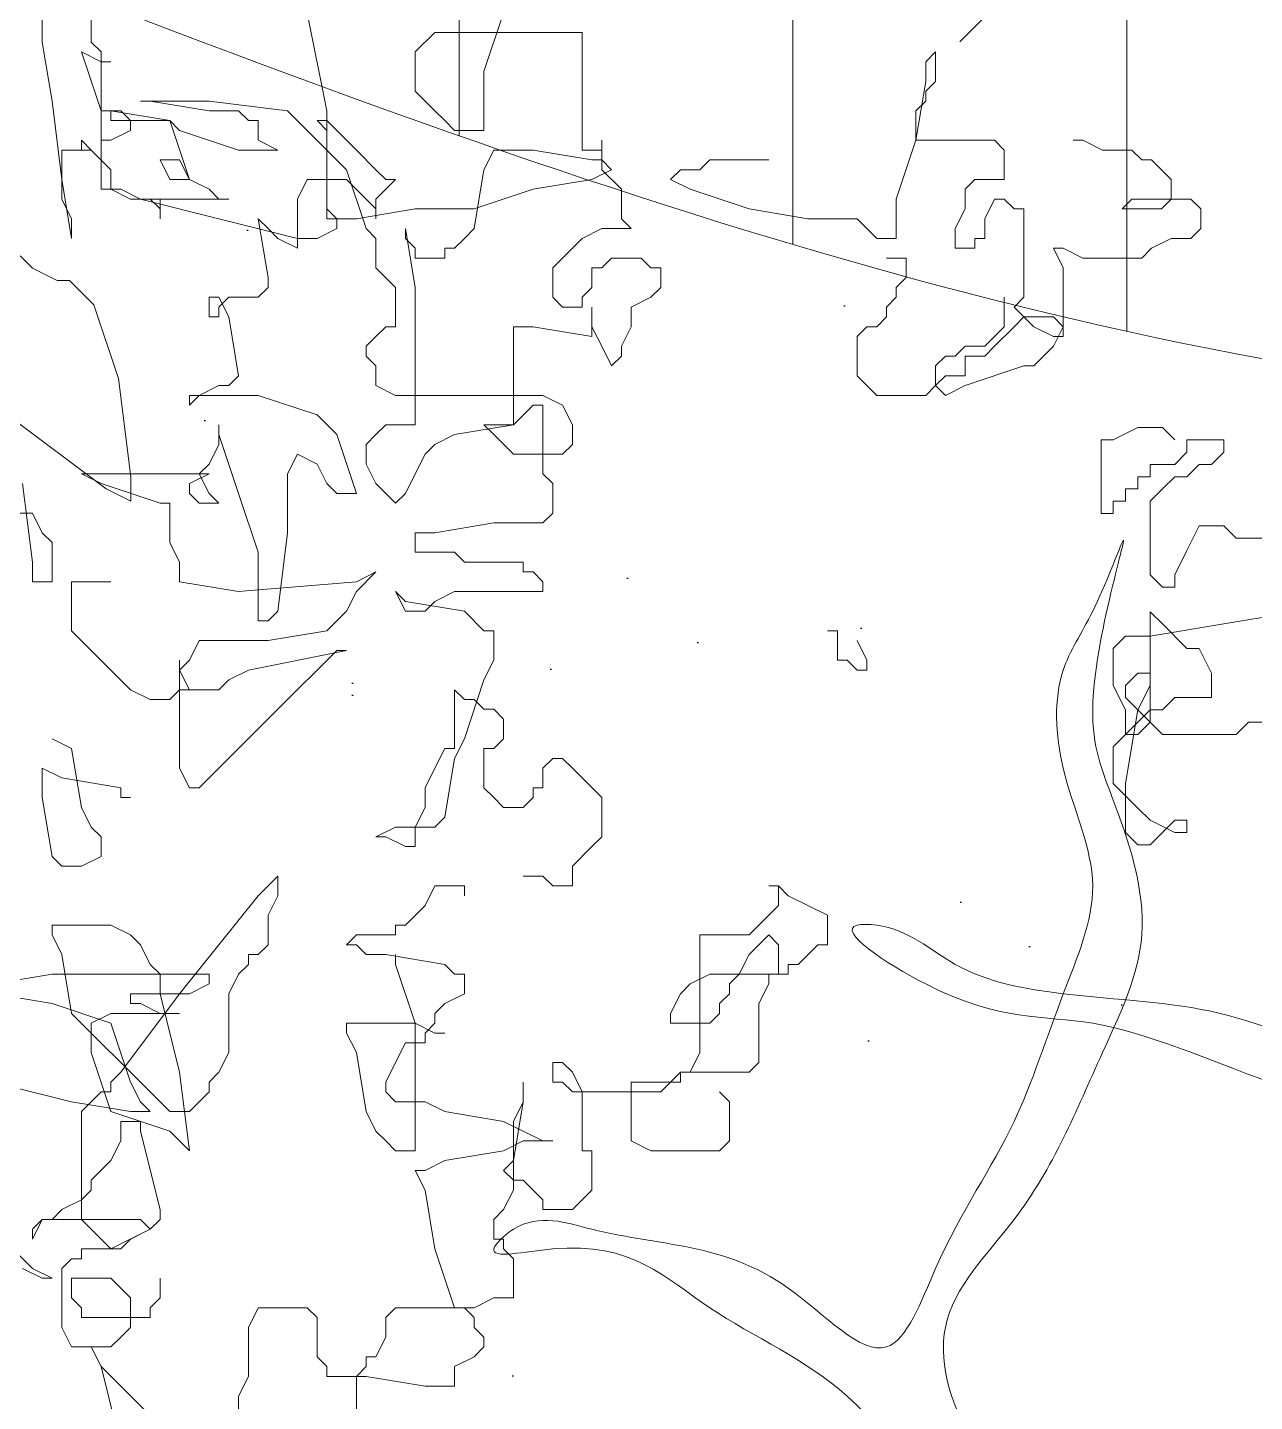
# Model space of a CAD drawing. Extents: x -95 to 325, y -1215 to -918.
# Drawn here: x -20.65 to -12.48, y -1072.52 to -1063.37 of the extents above; entities that cross this region are included whole.
import ezdxf

# ---------------------------------------------------------------- set-up
doc = ezdxf.new("R2010")
doc.units = 0
doc.layers.get('0').update_dxf_attribs({"linetype": 'CONTINUOUS'})
doc.layers.add('福建茶', color=76, linetype='CONTINUOUS')
doc.layers.add('马尼拉草', color=80, linetype='CONTINUOUS')

# ---------------------------------------------------------------- blocks, each defined once
blk = doc.blocks.new('tulia')
at = {"color": 3, "lineweight": 0}
for p, q in [((210.1963, 263.4426), (210.2918, 263.061)), ((209.0505, 263.3472), (209.0505, 263.1087)), ((210.2918, 263.061), (210.0054, 263.3472)), ((209.6234, 263.2041), (209.6234, 263.2995)), ((209.5757, 263.1087), (209.6234, 263.2041)), ((208.7164, 263.1564), (208.5731, 263.1564)), ((208.5731, 263.1564), (208.5731, 263.061)), ((209.0028, 263.1087), (208.7164, 263.1564)), ((209.0505, 263.1087), (209.0028, 263.1087)), ((209.0028, 263.061), (209.0505, 263.1087)), ((209.0505, 263.1087), (209.1938, 263.1087)), ((209.1938, 263.1087), (209.1938, 263.061)), ((209.5757, 262.8702), (209.5757, 263.1087)), ((208.5731, 263.061), (208.4777, 263.0133)), ((209.0028, 263.0133), (209.0028, 263.061)), ((209.1938, 263.061), (209.2415, 263.0133)), ((210.2918, 263.061), (210.3395, 262.9656)), ((210.3395, 262.9656), (210.2918, 263.061)), ((208.4777, 263.0133), (208.4299, 262.9656)), ((208.9073, 262.9179), (208.9551, 263.0133)), ((208.9551, 263.0133), (209.0028, 263.0133)), ((209.2415, 263.0133), (209.2415, 262.8225)), ((208.4299, 262.9656), (208.4299, 262.9179)), ((208.4299, 262.9179), (208.4777, 262.8702)), ((208.9073, 262.8225), (208.9073, 262.9179)), ((210.1486, 262.8702), (210.1963, 262.9179)), ((210.1963, 262.9179), (210.2441, 262.9656)), ((210.2441, 262.9656), (210.435, 262.9656)), ((210.3395, 262.9656), (210.3873, 262.9656)), ((210.3873, 262.9656), (210.3395, 262.9656)), ((210.435, 262.9656), (210.4828, 262.8702)), ((208.4777, 262.8702), (208.4777, 262.8225)), ((209.528, 262.7748), (209.5757, 262.8702)), ((210.1486, 262.7271), (210.1486, 262.8702)), ((210.4828, 262.8702), (210.4828, 262.584)), ((208.3822, 262.7271), (208.4777, 262.7748)), ((208.4777, 262.8225), (208.5254, 262.7748)), ((208.4777, 262.7748), (208.5731, 262.7748)), ((208.5254, 262.7748), (208.8596, 262.7748)), ((208.5731, 262.7748), (208.6686, 262.4885)), ((208.8596, 262.7748), (208.9073, 262.8225)), ((209.2415, 262.8225), (209.2893, 262.7748)), ((209.2893, 262.7748), (209.528, 262.7748)), ((210.0054, 262.7271), (210.0531, 262.7748)), ((210.0531, 262.7748), (210.0531, 262.8225)), ((210.0531, 262.8225), (210.3873, 262.8225)), ((210.3873, 262.8225), (210.3873, 262.7748)), ((210.3873, 262.7748), (210.435, 262.7271)), ((208.2867, 262.5362), (208.2867, 262.7271)), ((208.2867, 262.7271), (208.3822, 262.7271)), ((210.0054, 262.6317), (210.0054, 262.7271)), ((210.1963, 262.6794), (210.1486, 262.7271)), ((210.435, 262.7271), (210.435, 262.6317)), ((210.2441, 262.6317), (210.1963, 262.6794)), ((210.435, 262.6317), (210.2441, 262.6317)), ((210.4828, 262.584), (210.435, 262.5362)), ((210.626, 262.584), (210.5305, 262.6317)), ((210.5305, 262.6317), (210.5783, 262.6317)), ((210.5783, 262.6317), (210.6737, 262.584)), ((210.7215, 262.4885), (210.626, 262.584)), ((208.3344, 262.4885), (208.2867, 262.5362)), ((210.435, 262.5362), (210.3873, 262.5362)), ((210.3873, 262.5362), (210.3873, 262.4885)), ((208.3344, 262.4408), (208.3344, 262.4885)), ((208.3822, 262.4408), (208.3344, 262.4408)), ((208.3822, 262.3454), (208.3822, 262.4408)), ((208.6686, 262.4885), (208.7164, 262.2023)), ((210.2441, 262.4885), (210.0531, 262.3931)), ((210.0531, 262.3931), (210.1486, 262.4408)), ((210.1486, 262.4408), (210.1963, 262.4885)), ((210.1963, 262.4885), (210.2441, 262.4885)), ((210.3873, 262.4885), (210.2441, 262.4885)), ((210.2441, 262.4885), (210.3395, 262.3931)), ((210.5783, 262.3454), (210.626, 262.4408)), ((210.626, 262.4408), (210.626, 262.3931)), ((210.0054, 262.3454), (210.0531, 262.3931)), ((210.0531, 262.3931), (210.1008, 262.3454)), ((210.3395, 262.3931), (210.3873, 262.3454)), ((210.626, 262.3931), (210.5783, 262.3454)), ((208.3344, 262.2977), (208.3822, 262.3454)), ((210.0054, 262.2977), (210.0054, 262.3454)), ((210.1008, 262.3454), (210.5783, 262.3454)), ((210.3873, 262.3454), (210.3873, 261.8207)), ((210.5305, 262.3454), (210.4828, 262.2977)), ((210.5783, 262.3454), (210.5305, 262.3454)), ((207.9048, 262.2023), (207.9525, 262.25)), ((207.9525, 262.25), (208.0003, 262.2977)), ((208.0003, 262.2977), (208.1435, 262.2977)), ((208.1435, 262.2977), (208.1435, 262.25)), ((208.1435, 262.25), (208.239, 262.1546)), ((208.2867, 262.2023), (208.3344, 262.2977)), ((210.1008, 261.9161), (210.0054, 262.2977)), ((210.3873, 262.25), (210.3395, 262.2023)), ((210.4828, 262.2977), (210.3873, 262.25)), ((207.9048, 262.0115), (207.9048, 262.2023)), ((208.2867, 261.8684), (208.2867, 262.2023)), ((208.7164, 262.2023), (208.7641, 262.1069)), ((210.3395, 262.2023), (210.3395, 262.1546)), ((208.239, 262.1546), (208.2867, 262.1546)), ((208.2867, 262.1546), (208.3344, 262.1069)), ((208.3344, 262.1069), (208.2867, 262.0592)), ((208.7164, 262.1069), (208.6209, 262.0592)), ((208.7641, 262.1069), (208.7164, 262.1069)), ((210.3395, 262.1546), (210.2441, 262.0592)), ((208.2867, 262.0592), (208.239, 261.773)), ((208.6209, 262.0592), (208.3344, 262.0115)), ((210.2441, 262.0592), (210.1963, 261.9638)), ((207.2364, 261.9638), (207.2841, 262.0115)), ((207.2841, 262.0115), (207.6183, 262.0115)), ((207.6183, 262.0115), (207.7138, 261.9638)), ((207.9525, 262.0115), (207.9048, 262.0115)), ((207.9525, 261.7253), (207.9525, 262.0115)), ((208.3344, 262.0115), (208.239, 261.9638)), ((208.7641, 261.773), (208.7641, 262.0115)), ((208.7641, 262.0115), (208.8596, 262.0115)), ((208.8596, 262.0115), (208.9073, 261.9638)), ((209.9099, 261.6299), (209.8621, 262.0115)), ((209.8621, 262.0115), (209.9576, 261.9161)), ((207.2364, 261.773), (207.2364, 261.9638)), ((207.7138, 261.9638), (207.7138, 261.6776)), ((208.239, 261.9638), (208.0957, 261.9638)), ((208.0957, 261.9638), (208.1435, 261.9638)), ((208.1435, 261.9638), (208.239, 261.9161)), ((208.239, 261.9161), (208.3344, 261.8684)), ((208.9073, 261.9638), (208.9551, 261.9161)), ((208.9551, 261.9161), (209.0028, 261.8207)), ((209.9576, 261.9161), (210.2441, 261.8207)), ((210.1008, 261.8684), (210.1008, 261.9161)), ((210.1963, 261.9638), (210.1963, 261.8684)), ((208.239, 261.773), (208.2867, 261.8684)), ((208.3344, 261.8684), (208.6209, 261.8207)), ((210.1963, 261.8684), (210.1008, 261.8684)), ((207.2841, 261.7253), (207.2364, 261.773)), ((208.239, 261.773), (208.239, 261.6776)), ((208.239, 261.6776), (208.239, 261.773)), ((208.6209, 261.8207), (208.7164, 261.773)), ((208.7164, 261.773), (208.7641, 261.773)), ((208.7641, 261.3913), (208.7641, 261.773)), ((208.7641, 261.773), (208.8596, 261.773)), ((208.8596, 261.773), (208.9073, 261.7253)), ((209.0028, 261.8207), (209.0505, 261.5344)), ((209.7667, 261.7253), (209.8144, 261.773)), ((209.8144, 261.773), (209.8621, 261.8207)), ((209.8621, 261.8207), (209.9576, 261.8207)), ((209.9576, 261.8207), (210.0531, 261.7253)), ((210.1008, 261.773), (210.0531, 261.8207)), ((210.0531, 261.8207), (210.1486, 261.8207)), ((210.1486, 261.6776), (210.1008, 261.773)), ((210.1486, 261.8207), (210.435, 261.773)), ((210.2441, 261.8207), (210.3395, 261.5344)), ((210.3395, 261.773), (210.2918, 261.7253)), ((210.3873, 261.8207), (210.3395, 261.773)), ((210.435, 261.773), (210.817, 261.6776)), ((207.5228, 261.6776), (207.5706, 261.7253)), ((207.5706, 261.7253), (208.0003, 261.7253)), ((208.0003, 261.6299), (207.9525, 261.7253)), ((208.0003, 261.7253), (208.048, 261.6776)), ((208.9073, 261.7253), (208.9073, 261.6776)), ((209.7667, 261.6776), (209.7667, 261.7253)), ((210.0531, 261.7253), (210.435, 261.3436)), ((210.2918, 261.7253), (210.2441, 261.7253)), ((210.2441, 261.7253), (210.2441, 261.6776)), ((207.5228, 261.6776), (207.4751, 261.6299)), ((207.4751, 261.6299), (207.4751, 261.6776)), ((207.4751, 261.6776), (207.5228, 261.6776)), ((207.7138, 261.6776), (207.5228, 261.6776)), ((208.048, 261.6776), (208.0957, 261.6776)), ((208.0957, 261.6776), (208.0957, 261.5822)), ((208.9073, 261.6776), (208.8596, 261.5822)), ((209.7189, 261.6299), (209.7667, 261.6776)), ((210.2441, 261.3913), (210.1486, 261.6776)), ((210.2441, 261.6776), (210.1963, 261.6299)), ((207.1409, 261.6299), (207.0932, 261.5822)), ((207.0932, 261.5822), (207.0932, 261.2959)), ((207.4751, 261.6299), (207.1409, 261.6299)), ((207.3796, 261.5344), (207.4274, 261.6299)), ((207.4274, 261.6299), (207.4751, 261.6299)), ((208.048, 261.5822), (208.0003, 261.6299)), ((208.0957, 261.5822), (208.048, 261.5822)), ((208.8596, 261.5822), (208.8118, 261.4867)), ((209.6712, 261.5344), (209.7189, 261.6299)), ((210.1963, 261.6299), (209.9099, 261.2482)), ((210.0054, 261.2482), (209.9099, 261.6299)), ((207.3796, 260.962), (207.3796, 261.5344)), ((209.0505, 261.5344), (209.0983, 261.439)), ((209.6712, 261.2482), (209.6712, 261.5344)), ((210.3395, 261.5344), (210.3395, 261.3913)), ((208.6686, 261.439), (208.6209, 261.439)), ((208.6209, 261.439), (208.6686, 261.439)), ((208.7641, 261.3913), (208.6686, 261.439)), ((208.6686, 261.439), (208.7641, 261.3913)), ((208.7164, 261.439), (208.6686, 261.3913)), ((208.8118, 261.4867), (208.7164, 261.4867)), ((208.7164, 261.4867), (208.7164, 261.439)), ((209.0983, 261.439), (209.0983, 261.3913)), ((207.2841, 261.3436), (207.3319, 261.3913)), ((207.3319, 261.3913), (207.5228, 261.3913)), ((207.5228, 261.3913), (207.5228, 261.3436)), ((208.6686, 261.3913), (208.6686, 261.3436)), ((209.0983, 261.3913), (208.7641, 261.3913)), ((208.7641, 261.3913), (208.8596, 261.1051)), ((208.8596, 261.1051), (208.7641, 261.3913)), ((210.3395, 261.3913), (210.2441, 261.3436)), ((210.5305, 261.2959), (210.2441, 261.3913)), ((207.2841, 261.2959), (207.2841, 261.3436)), ((207.5228, 261.3436), (207.4751, 261.2482)), ((208.6686, 261.3436), (208.6209, 261.2959)), ((210.2441, 261.3436), (209.9099, 261.3436)), ((209.9099, 261.3436), (210.0054, 261.3436)), ((210.0054, 261.3436), (210.1008, 261.2959)), ((210.435, 261.3436), (210.4828, 261.0574)), ((207.0932, 261.2959), (207.0454, 261.2005)), ((207.2364, 261.2482), (207.2841, 261.2959)), ((207.2364, 261.2005), (207.2364, 261.2482)), ((207.4751, 261.2482), (207.4274, 261.2005)), ((208.6209, 261.2959), (208.5254, 261.2482)), ((208.5254, 261.2482), (208.5254, 261.1528)), ((209.9099, 261.2482), (209.528, 260.7712)), ((209.6234, 261.1528), (209.6712, 261.2482)), ((209.8621, 261.2482), (209.7667, 261.2005)), ((210.1486, 261.2482), (209.8621, 261.2482)), ((210.0054, 261.1528), (210.0054, 261.2482)), ((210.1008, 261.2959), (210.1486, 261.2959)), ((210.1486, 261.2959), (210.1486, 261.2482)), ((210.817, 261.2482), (210.5305, 261.2959)), ((207.0454, 261.2005), (207.0454, 261.1528)), ((207.1887, 261.1528), (207.2364, 261.2005)), ((207.4274, 261.2005), (207.3319, 261.1528)), ((209.7667, 261.2005), (209.7667, 261.1528)), ((210.5305, 261.1528), (210.817, 261.2005)), ((206.9022, 261.1051), (206.8067, 261.0097)), ((206.95, 261.1051), (206.9022, 261.1051)), ((207.3319, 261.1528), (206.95, 261.1528)), ((206.95, 261.1528), (206.95, 261.1051)), ((207.0454, 261.1528), (206.9977, 261.1528)), ((206.9977, 261.1528), (206.9977, 261.0097)), ((207.1409, 261.0574), (207.1887, 261.1528)), ((208.5254, 261.1528), (208.5731, 261.1528)), ((208.5731, 261.1528), (208.6209, 261.1051)), ((208.6209, 261.1051), (208.9073, 261.0574)), ((208.8596, 261.1051), (208.8596, 261.0574)), ((208.8596, 261.0574), (208.8596, 261.1051)), ((209.5757, 261.1051), (209.6234, 261.1528)), ((209.5757, 261.0574), (209.5757, 261.1051)), ((209.7667, 261.1528), (210.5305, 261.1528)), ((210.0531, 261.1051), (210.0054, 261.1528)), ((210.1008, 261.0097), (210.0531, 261.1051)), ((207.0932, 261.0097), (207.1409, 261.0574)), ((208.9073, 261.0574), (209.0028, 261.0574)), ((209.0028, 261.0574), (209.0505, 261.0097)), ((209.4802, 261.0097), (209.528, 261.0574)), ((209.528, 261.0574), (209.5757, 261.0574)), ((210.4828, 261.0574), (210.5305, 260.962)), ((206.8067, 261.0097), (206.759, 261.0097)), ((206.759, 261.0097), (206.759, 260.8666)), ((206.9977, 261.0097), (207.0454, 260.962)), ((207.0454, 260.962), (207.0932, 261.0097)), ((209.0505, 261.0097), (209.0983, 261.0097)), ((209.0983, 261.0097), (209.0505, 260.962)), ((209.4802, 260.8666), (209.4802, 261.0097)), ((210.1486, 260.962), (210.1008, 261.0097)), ((207.0454, 260.8666), (207.1409, 260.962)), ((207.1409, 260.962), (207.3796, 260.962)), ((208.8118, 260.9143), (208.7164, 260.8189)), ((208.8596, 260.9143), (208.8118, 260.9143)), ((209.0505, 260.962), (208.8596, 260.962)), ((208.8596, 260.962), (208.8596, 260.9143)), ((210.2441, 260.9143), (210.1486, 260.962)), ((210.5305, 260.9143), (210.2441, 260.9143)), ((210.5305, 260.962), (210.5305, 260.9143)), ((206.759, 260.8666), (206.8545, 260.8189)), ((206.9977, 260.8189), (207.0454, 260.8666)), ((209.4325, 260.7712), (209.4802, 260.8666)), ((206.8545, 260.8189), (206.95, 260.7712)), ((206.95, 260.7712), (206.9977, 260.7235)), ((206.9977, 260.7235), (206.9977, 260.8189)), ((208.5254, 260.7235), (208.5254, 260.7712)), ((208.7164, 260.8189), (208.6686, 260.7235)), ((209.528, 260.7712), (209.4325, 260.6758)), ((209.4325, 260.6758), (209.4325, 260.7712)), ((206.9977, 260.7235), (207.0454, 260.7235)), ((207.0454, 260.7235), (206.9977, 260.7235)), ((208.0957, 260.7235), (208.0003, 260.7235)), ((208.0003, 260.7235), (208.0003, 260.6281)), ((208.1435, 260.6758), (208.0957, 260.7235)), ((208.6686, 260.7235), (208.5254, 260.7235)), ((208.239, 260.6758), (208.1435, 260.6758)), ((208.0003, 260.6281), (207.9048, 260.5326)), ((210.2918, 260.5803), (210.3873, 260.6281)), ((210.2918, 260.4849), (210.2918, 260.5803)), ((210.3873, 260.6281), (210.4828, 260.6281)), ((210.4828, 260.6281), (210.5305, 260.5803)), ((210.5305, 260.5803), (210.5783, 260.2941)), ((205.1906, 260.5241), (205.1309, 260.4644)), ((205.2504, 260.5241), (205.1906, 260.5241)), ((205.3101, 260.4644), (205.2504, 260.5241)), ((207.9048, 260.5326), (207.857, 260.4849)), ((208.7641, 260.4372), (208.7641, 260.5326)), ((208.7641, 260.5326), (208.8118, 260.5326)), ((208.8118, 260.5326), (208.9073, 260.4849)), ((205.0115, 260.4047), (205.0115, 260.4644)), ((205.0115, 260.4644), (205.0712, 260.4644)), ((205.1309, 260.4644), (205.0712, 260.4047)), ((205.0712, 260.4644), (205.1906, 260.4047)), ((205.3101, 260.2257), (205.3101, 260.4644)), ((207.857, 260.4849), (207.857, 260.2941)), ((208.6686, 260.4372), (208.6209, 260.3895)), ((208.8596, 260.4372), (208.6686, 260.4372)), ((208.7164, 260.3418), (208.7641, 260.4372)), ((208.9551, 260.4849), (208.8596, 260.4372)), ((208.9073, 260.4849), (208.9551, 260.4849)), ((210.3395, 260.4372), (210.2918, 260.4849)), ((210.3873, 260.3418), (210.3395, 260.4372)), ((205.0712, 260.4047), (205.0115, 260.4047)), ((205.1906, 260.4047), (205.2504, 260.3451)), ((208.6209, 260.3895), (208.5731, 260.1033)), ((205.2504, 260.3451), (205.3101, 260.2854)), ((208.1912, 260.2941), (208.239, 260.3418)), ((208.239, 260.3418), (208.3344, 260.3418)), ((208.3344, 260.3418), (208.3822, 260.2941)), ((208.7164, 260.2464), (208.7164, 260.3418)), ((210.435, 260.0556), (210.3873, 260.3418)), ((205.3101, 260.2854), (205.3698, 260.2257)), ((207.857, 260.2941), (207.9525, 260.1987)), ((208.1435, 260.151), (208.1435, 260.2464)), ((208.1435, 260.2464), (208.1912, 260.2464)), ((208.1912, 260.2464), (208.1912, 260.2941)), ((208.3822, 260.2941), (208.4299, 260.2464)), ((208.4299, 260.2464), (208.4299, 260.0556)), ((208.6686, 260.151), (208.7164, 260.2464)), ((209.8144, 260.2464), (209.7667, 260.1987)), ((209.8621, 260.2464), (209.8144, 260.2464)), ((209.9099, 260.151), (209.8621, 260.2464)), ((210.1963, 260.2941), (210.1486, 260.2941)), ((210.1963, 260.2464), (210.1963, 260.2941)), ((210.4828, 260.1987), (210.1963, 260.2464)), ((210.5783, 260.2941), (210.5783, 260.151)), ((205.2504, 259.8677), (205.3101, 260.2257)), ((205.3698, 260.2257), (205.3698, 260.0467)), ((207.9525, 260.1987), (208.0003, 260.151)), ((209.7667, 260.1987), (209.7189, 260.151)), ((210.5783, 260.151), (210.4828, 260.1987)), ((208.0003, 260.151), (208.048, 260.1033)), ((208.048, 260.1033), (208.0957, 260.1033)), ((208.0957, 260.1033), (208.1435, 260.151)), ((208.5731, 260.1033), (208.5254, 260.0079)), ((208.6209, 260.0556), (208.6686, 260.151)), ((209.7189, 260.151), (209.4325, 259.8648)), ((209.9099, 259.674), (209.9099, 260.151)), ((205.3698, 260.0467), (205.2504, 259.9273)), ((208.3822, 260.0556), (208.3344, 260.0079)), ((208.4299, 260.0556), (208.3822, 260.0556)), ((208.5731, 259.7694), (208.5731, 260.0556)), ((208.5731, 260.0556), (208.6209, 260.0556)), ((210.5305, 260.0079), (210.435, 260.0556)), ((204.7129, 259.9273), (204.7726, 259.987)), ((204.7726, 259.987), (205.1309, 259.987)), ((205.1309, 259.987), (205.2504, 259.8677)), ((205.1906, 259.9273), (205.2504, 259.987)), ((205.2504, 259.987), (205.3101, 259.987)), ((205.3101, 259.987), (205.3101, 259.8677)), ((208.3344, 260.0079), (208.3344, 259.9125)), ((208.5254, 260.0079), (208.4299, 259.7217)), ((204.5934, 259.9273), (204.7129, 259.9273)), ((205.2504, 259.9273), (205.1906, 259.8677)), ((205.1906, 259.3902), (205.1906, 259.9273)), ((208.3344, 259.9125), (208.3822, 259.8648)), ((205.1309, 259.8677), (205.0712, 259.808)), ((205.1906, 259.8677), (205.1309, 259.8677)), ((205.1906, 259.7483), (205.2504, 259.8677)), ((205.2504, 259.8677), (205.3101, 259.808)), ((205.3101, 259.8677), (205.3698, 259.7483)), ((208.3822, 259.8648), (208.4299, 259.8648)), ((208.4299, 259.8648), (208.4777, 259.8171)), ((209.4325, 259.8648), (209.146, 259.5785)), ((205.0712, 259.808), (204.892, 259.808)), ((204.892, 259.808), (204.892, 259.6886)), ((205.3101, 259.808), (205.3101, 259.7483)), ((208.4777, 259.8171), (208.5254, 259.8171)), ((208.5254, 259.8171), (208.5731, 259.7694)), ((209.6712, 259.7217), (209.7189, 259.7694)), ((209.7189, 259.7694), (209.9099, 259.7694)), ((209.9099, 259.674), (209.8621, 259.7694)), ((209.8621, 259.7694), (209.9099, 259.7694)), ((209.9099, 259.7694), (209.9576, 259.8171)), ((209.9099, 259.7694), (209.9099, 259.6263)), ((209.9576, 259.8171), (210.0531, 259.8171)), ((210.0531, 259.8171), (210.1486, 259.7694)), ((210.1486, 259.7694), (210.2441, 259.674)), ((205.1906, 259.629), (205.1906, 259.7483)), ((205.3101, 259.7483), (205.2504, 259.6886)), ((205.3698, 259.7483), (205.3698, 259.5693)), ((208.4299, 259.7217), (208.3822, 259.6263)), ((209.5757, 259.674), (209.6712, 259.7217)), ((204.892, 259.6886), (204.9517, 259.5693)), ((205.2504, 259.6886), (205.1906, 259.6886)), ((205.1906, 259.6886), (205.1906, 259.629)), ((206.568, 259.6263), (206.568, 259.674)), ((206.568, 259.674), (206.6158, 259.674)), ((206.6158, 259.674), (206.6635, 259.6263)), ((209.0983, 259.5785), (209.5757, 259.674)), ((209.8621, 259.6263), (209.9099, 259.674)), ((209.9099, 259.6263), (209.9099, 259.674)), ((210.2441, 259.674), (210.3395, 259.5785)), ((204.9517, 259.5693), (205.0115, 259.5693)), ((205.0115, 259.5693), (205.1309, 259.4499)), ((205.3698, 259.5693), (205.3101, 259.5096)), ((206.6158, 259.5308), (206.568, 259.6263)), ((206.6635, 259.6263), (206.7113, 259.6263)), ((206.7113, 259.6263), (206.7113, 259.4831)), ((208.3822, 259.6263), (208.3822, 259.4831)), ((209.146, 259.5785), (209.0983, 259.5785)), ((209.8144, 259.5308), (209.8621, 259.6263)), ((210.3395, 259.5785), (210.435, 259.4831)), ((205.1906, 259.5096), (204.8323, 259.4499)), ((205.3101, 259.5096), (205.1906, 259.5096)), ((209.1938, 259.4831), (209.4802, 259.5308)), ((209.4802, 259.5308), (209.8144, 259.5308)), ((204.8323, 259.4499), (204.474, 259.3902)), ((205.1309, 259.4499), (205.1906, 259.3902)), ((206.7113, 259.4831), (206.759, 259.4831)), ((208.3822, 259.4831), (208.4299, 259.4831)), ((208.4299, 259.4831), (208.5254, 259.3877)), ((209.0983, 259.3877), (209.146, 259.4354)), ((209.146, 259.4354), (209.1938, 259.4831)), ((209.4325, 259.3877), (209.4802, 259.4354)), ((209.4802, 259.4354), (209.528, 259.4354)), ((209.528, 259.4354), (209.528, 259.1015)), ((210.435, 259.4831), (210.435, 259.2446)), ((208.5254, 259.3877), (208.8118, 259.34)), ((208.7164, 259.3877), (208.6686, 259.34)), ((208.8118, 259.3877), (208.7164, 259.3877)), ((208.8596, 259.2923), (208.8118, 259.3877)), ((209.0505, 259.2923), (209.0983, 259.3877)), ((209.3847, 259.0061), (209.4325, 259.3877)), ((208.6686, 259.34), (208.5731, 259.2923)), ((208.8118, 259.34), (208.8596, 259.2923)), ((205.0712, 259.2112), (205.0712, 259.2709)), ((205.0712, 259.2709), (205.1309, 259.2709)), ((205.1309, 259.2709), (205.1906, 259.2112)), ((208.5731, 259.2923), (208.1435, 259.2923)), ((208.1435, 259.2923), (208.1435, 259.2446)), ((208.1435, 259.2446), (208.1912, 259.1969)), ((208.9551, 259.1969), (209.0505, 259.2923)), ((209.0505, 259.2446), (208.9551, 259.1969)), ((209.6234, 259.2923), (209.0505, 259.2446)), ((209.9099, 259.2446), (209.6234, 259.2923)), ((209.9099, 259.1492), (209.9099, 259.2446)), ((210.435, 259.2446), (210.2441, 259.2446)), ((210.5305, 259.0538), (210.5305, 259.2446)), ((210.5305, 259.2446), (210.626, 259.2446)), ((210.626, 259.2446), (210.626, 259.1492)), ((205.0115, 259.0919), (205.0712, 259.2112)), ((205.1906, 259.2112), (205.1906, 258.8532)), ((208.1912, 259.1969), (208.239, 259.1969)), ((208.239, 259.1969), (208.239, 259.1492)), ((208.239, 259.1492), (208.5254, 259.1492)), ((208.5254, 259.1492), (208.5731, 259.1015)), ((208.5731, 259.1015), (208.7641, 259.1015)), ((208.7641, 259.1015), (208.7641, 259.0061)), ((209.528, 259.1015), (209.6234, 258.8153)), ((209.9576, 259.0538), (209.9099, 259.1492)), ((210.626, 259.1492), (210.6737, 258.7676)), ((204.5337, 259.0322), (204.7726, 259.0322)), ((204.7726, 259.0322), (204.8323, 258.9725)), ((204.9517, 258.9725), (205.0115, 259.0919)), ((209.9576, 258.863), (209.9576, 259.0538)), ((210.5783, 259.0061), (210.5305, 259.0538)), ((204.8323, 258.9725), (204.9517, 258.9725)), ((208.6686, 259.0061), (208.3822, 258.9584)), ((208.7641, 259.0061), (208.6686, 259.0061)), ((209.3847, 258.7199), (209.3847, 259.0061)), ((210.626, 258.9107), (210.5783, 259.0061)), ((205.3698, 258.8532), (205.3698, 258.9128)), ((205.3698, 258.9128), (205.4295, 258.9128)), ((205.4295, 258.9128), (205.4295, 258.5548)), ((208.1435, 258.9584), (208.0957, 258.9107)), ((208.0957, 258.9107), (208.0957, 258.7676)), ((208.3822, 258.9584), (208.1435, 258.9584)), ((211.4376, 258.9107), (210.626, 258.9107)), ((205.1906, 258.8532), (205.1309, 258.7935)), ((205.3101, 258.7935), (205.3101, 258.8532)), ((205.3101, 258.8532), (205.3698, 258.8532)), ((208.8118, 258.8153), (208.8596, 258.863)), ((208.8596, 258.863), (208.9073, 258.8153)), ((209.7667, 258.8153), (209.7189, 258.863)), ((209.7189, 258.863), (209.8144, 258.863)), ((209.8144, 258.863), (209.8621, 258.8153)), ((210.0054, 258.863), (209.9576, 258.863)), ((210.2918, 258.7676), (210.0054, 258.863)), ((210.267, 258.7935), (210.1475, 258.8532)), ((210.1475, 258.8532), (210.1475, 258.7338)), ((205.1309, 258.7935), (205.0712, 258.7338)), ((205.2504, 258.7338), (205.2504, 258.7935)), ((205.2504, 258.7935), (205.3101, 258.7935)), ((208.0957, 258.7676), (208.1435, 258.7199)), ((208.7641, 258.7199), (208.8118, 258.8153)), ((208.9073, 258.8153), (208.9551, 258.7676)), ((208.9551, 258.7676), (209.0028, 258.6722)), ((209.146, 258.529), (209.0505, 258.8153)), ((209.0505, 258.8153), (209.146, 258.8153)), ((209.146, 258.8153), (209.1938, 258.7676)), ((209.1938, 258.7676), (209.2415, 258.6722)), ((209.6234, 258.8153), (209.7189, 258.529)), ((209.8144, 258.7199), (209.7667, 258.8153)), ((209.8621, 258.7676), (209.7667, 258.7199)), ((209.8621, 258.8153), (209.8621, 258.7676)), ((210.7448, 258.4354), (210.267, 258.7935)), ((210.3873, 258.7199), (210.2918, 258.7676)), ((205.0115, 258.7338), (204.9517, 258.6741)), ((205.0712, 258.7338), (205.0115, 258.7338)), ((205.1906, 258.6741), (205.1906, 258.7338)), ((205.1906, 258.7338), (205.2504, 258.7338)), ((208.1435, 258.7199), (208.1435, 258.3859)), ((208.7164, 258.6244), (208.7641, 258.7199)), ((209.337, 258.6244), (209.3847, 258.7199)), ((209.7667, 258.7199), (210.3873, 258.7199)), ((209.7667, 258.6722), (209.8144, 258.7199)), ((210.1475, 258.7338), (210.2073, 258.2564)), ((204.892, 258.6741), (204.8323, 258.6144)), ((204.9517, 258.6741), (204.892, 258.6741)), ((205.0115, 258.6144), (205.0712, 258.6741)), ((205.0712, 258.6741), (205.1906, 258.6741)), ((209.0028, 258.6722), (209.0028, 258.5767)), ((209.2415, 258.6722), (209.337, 258.6244)), ((209.7189, 258.5767), (209.7667, 258.6722)), ((204.8323, 258.6144), (204.8323, 258.5548)), ((205.0115, 258.5548), (205.0115, 258.6144)), ((208.0003, 258.5767), (208.048, 258.6244)), ((208.0003, 258.4813), (208.0003, 258.5767)), ((208.048, 258.6244), (208.2867, 258.6244)), ((208.2867, 258.6244), (208.3822, 258.529)), ((208.5731, 258.529), (208.6686, 258.5767)), ((208.6686, 258.5767), (208.7164, 258.6244)), ((209.0028, 258.5767), (208.9551, 258.529)), ((209.7189, 258.4813), (209.7189, 258.5767)), ((204.8323, 258.5548), (205.0115, 258.5548)), ((205.1309, 258.4951), (205.0712, 258.5548)), ((205.3698, 258.5548), (205.2504, 258.4951)), ((205.4295, 258.5548), (205.3698, 258.5548)), ((208.2867, 258.4813), (208.5731, 258.529)), ((208.3822, 258.529), (208.4299, 258.4813)), ((208.9551, 258.529), (208.9073, 258.4813)), ((209.2415, 258.4336), (209.146, 258.529)), ((209.7189, 258.529), (209.7189, 258.4813)), ((205.2504, 258.4951), (205.1309, 258.4951)), ((208.048, 258.3859), (208.0003, 258.4813)), ((208.1912, 258.3859), (208.2867, 258.4813)), ((208.4299, 258.4813), (208.2867, 258.4813)), ((208.2867, 258.4813), (208.2867, 258.0043)), ((208.9073, 258.4813), (208.7641, 258.4813)), ((208.7641, 258.4813), (208.7641, 258.3382)), ((209.528, 258.3382), (209.2415, 258.4336)), ((208.1435, 258.3382), (208.048, 258.3859)), ((208.1435, 258.3859), (208.1912, 258.3859)), ((209.8144, 258.3382), (209.8621, 258.3859)), ((209.8621, 258.3859), (209.8621, 258.3382)), ((206.1861, 258.3382), (206.0906, 258.2905)), ((206.2338, 258.2905), (206.1861, 258.3382)), ((206.2338, 258.2905), (206.2816, 258.3382)), ((206.2816, 258.3382), (206.5203, 258.3382)), ((206.5203, 258.3382), (206.6158, 258.2428)), ((208.7641, 258.3382), (208.1435, 258.3382)), ((208.7641, 257.8135), (208.7641, 258.3382)), ((208.7641, 258.3382), (208.8596, 258.3382)), ((208.8596, 258.3382), (208.9551, 258.2905)), ((209.8621, 258.3382), (209.528, 258.3382)), ((209.7189, 258.2905), (209.8144, 258.3382)), ((206.0906, 258.2905), (205.8042, 258.1951)), ((206.0906, 258.1474), (206.0906, 258.2428)), ((206.0906, 258.2428), (206.1861, 258.2428)), ((206.1861, 258.2428), (206.2338, 258.2905)), ((206.2338, 258.1951), (206.2338, 258.2905)), ((206.6158, 258.2428), (206.6158, 258.052)), ((208.9551, 258.2905), (208.9551, 258.1951)), ((209.6234, 258.2428), (209.6712, 258.2905)), ((209.6712, 257.9566), (209.6234, 258.2428)), ((209.6712, 258.2905), (209.7189, 258.2905)), ((210.2073, 258.2564), (210.3267, 257.8983)), ((205.7564, 258.1951), (205.7087, 258.1474)), ((205.8042, 258.1951), (205.7564, 258.1951)), ((206.1861, 258.1474), (206.2338, 258.1951)), ((207.8093, 258.1951), (207.7615, 258.1474)), ((207.857, 258.0997), (207.8093, 258.1951)), ((208.9551, 258.1951), (209.0028, 258.1474)), ((205.661, 258.0997), (205.6132, 258.0043)), ((205.7087, 258.1474), (205.661, 258.0997)), ((205.8519, 258.0043), (205.9474, 258.0997)), ((205.9474, 258.0997), (205.9951, 258.1474)), ((205.9474, 258.052), (205.9951, 258.0997)), ((205.9951, 258.1474), (206.0906, 258.1474)), ((205.9951, 258.0997), (206.0906, 258.0997)), ((206.0906, 258.0997), (206.1384, 258.1474)), ((206.1384, 258.1474), (206.1861, 258.1474)), ((207.7615, 258.0997), (207.7138, 258.0043)), ((207.7615, 258.1474), (207.7615, 258.0997)), ((207.9048, 258.0043), (207.857, 258.0997)), ((209.0028, 258.0997), (208.9551, 258.052)), ((209.0028, 258.1474), (209.0028, 258.0997)), ((205.6132, 257.7181), (205.6132, 258.052)), ((205.6132, 258.052), (205.661, 258.052)), ((205.661, 258.052), (205.7564, 258.0043)), ((205.8997, 258.0043), (205.9474, 258.052)), ((206.6158, 258.052), (206.568, 258.0043)), ((208.1912, 258.0043), (207.9048, 258.052)), ((207.9048, 258.052), (207.9048, 257.9089)), ((208.9551, 258.052), (208.9073, 258.0043)), ((205.6132, 258.0043), (205.661, 257.9566)), ((205.7564, 258.0043), (205.8519, 257.9089)), ((205.8042, 257.9566), (205.8519, 258.0043)), ((205.8997, 257.8612), (205.8997, 258.0043)), ((206.5203, 258.0043), (206.4725, 257.9566)), ((206.568, 258.0043), (206.5203, 258.0043)), ((207.7138, 258.0043), (207.7138, 257.9089)), ((207.9048, 257.9089), (207.9048, 258.0043)), ((208.2867, 258.0043), (208.1912, 258.0043)), ((208.9073, 258.0043), (208.8596, 258.0043)), ((208.8596, 258.0043), (208.8596, 257.8135)), ((205.661, 257.9566), (205.8042, 257.9566)), ((205.8519, 257.9089), (205.8042, 257.8612)), ((206.4725, 257.9089), (206.4248, 257.8612)), ((206.4725, 257.9566), (206.4725, 257.9089)), ((207.7138, 257.9089), (207.6183, 257.8612)), ((207.9525, 257.8612), (207.9525, 257.9089)), ((207.9525, 257.9089), (208.048, 257.9089)), ((208.048, 257.9089), (208.0957, 257.8612)), ((209.7189, 257.8612), (209.6712, 257.9566)), ((209.6712, 257.8612), (209.7189, 257.9089)), ((209.7189, 257.9089), (209.7189, 257.9566)), ((209.7189, 257.9566), (209.7667, 257.9566)), ((209.7667, 257.9566), (209.7667, 257.8612)), ((210.3267, 257.8983), (210.4461, 257.779)), ((205.8042, 257.8612), (205.8042, 257.4318)), ((206.4248, 257.8612), (206.4248, 257.8135)), ((207.6183, 257.8612), (207.5706, 257.8135)), ((207.9048, 257.8135), (207.9525, 257.8612)), ((208.0957, 257.8612), (208.0957, 257.7181)), ((209.4802, 257.8135), (209.528, 257.8612)), ((209.528, 257.8612), (209.6712, 257.8612)), ((209.7667, 257.8612), (209.7189, 257.8612)), ((206.4248, 257.8135), (206.3771, 257.7658)), ((206.3771, 257.7658), (206.3771, 257.6704)), ((207.5706, 257.8135), (207.5706, 257.7181)), ((207.9048, 257.7181), (207.9048, 257.8135)), ((208.8118, 257.5272), (208.7641, 257.8135)), ((208.8596, 257.8135), (208.9551, 257.7181)), ((209.4802, 257.7658), (209.4802, 257.8135)), ((209.528, 257.4795), (209.4802, 257.7658)), ((210.4461, 257.779), (210.5059, 257.779)), ((210.5059, 257.779), (210.6253, 257.7193)), ((205.661, 257.6226), (205.6132, 257.7181)), ((207.5706, 257.7181), (207.6183, 257.7181)), ((207.6183, 257.7181), (207.6661, 257.6704)), ((207.8093, 257.6704), (207.857, 257.7181)), ((207.857, 257.7181), (207.9048, 257.7181)), ((208.0957, 257.7181), (208.0003, 257.6226)), ((208.9551, 257.7181), (208.9551, 257.5749)), ((210.6253, 257.7193), (210.685, 257.6596)), ((205.1835, 257.6226), (205.2313, 257.6704)), ((205.2313, 257.6704), (205.5177, 257.6704)), ((205.5177, 257.6704), (205.6132, 257.6226)), ((206.3771, 257.6704), (206.4725, 257.6704)), ((207.6661, 257.6704), (207.8093, 257.6704)), ((208.6209, 257.6226), (208.6209, 257.6704)), ((208.6209, 257.6704), (208.7641, 257.6704)), ((208.7641, 257.6704), (208.7641, 257.6226)), ((204.9448, 257.5272), (204.9926, 257.5749)), ((204.9926, 257.5749), (205.0881, 257.5749)), ((205.0881, 257.5749), (205.1835, 257.6226)), ((205.6132, 257.6226), (205.661, 257.6226)), ((205.9951, 257.4795), (205.9951, 257.5749)), ((205.9951, 257.5749), (206.0429, 257.5749)), ((206.0429, 257.5749), (206.0429, 257.6226)), ((206.0429, 257.6226), (206.1384, 257.6226)), ((206.1384, 257.6226), (206.1384, 257.5272)), ((206.4248, 257.3841), (206.4248, 257.5749)), ((206.4248, 257.5749), (206.5203, 257.5749)), ((206.5203, 257.5749), (206.568, 257.5272)), ((207.9525, 257.5749), (207.857, 257.5272)), ((208.0003, 257.6226), (207.9525, 257.5749)), ((208.4777, 257.5272), (208.5254, 257.5749)), ((208.5254, 257.5749), (208.5731, 257.6226)), ((208.5731, 257.6226), (208.6209, 257.6226)), ((208.7641, 257.6226), (208.8118, 257.5749)), ((208.8118, 257.5749), (208.8118, 257.5272)), ((208.9551, 257.5749), (209.0028, 257.5272)), ((209.146, 257.5272), (209.2415, 257.5749)), ((209.2415, 257.5749), (209.337, 257.5749)), ((209.337, 257.5749), (209.337, 257.6226)), ((209.337, 257.6226), (209.4325, 257.5749)), ((209.337, 257.5749), (209.337, 257.3841)), ((209.7189, 257.4795), (209.337, 257.5749)), ((209.4325, 257.5749), (209.4802, 257.5272)), ((210.4828, 257.2887), (210.435, 257.5749)), ((210.435, 257.5749), (210.435, 257.4795)), ((204.9448, 257.4318), (204.9448, 257.5272)), ((206.1384, 257.5272), (206.0906, 257.4318)), ((206.568, 257.5272), (206.6158, 257.4795)), ((207.857, 257.5272), (207.7138, 257.5272)), ((207.7138, 257.5272), (207.7615, 257.4795)), ((208.4299, 257.241), (208.4777, 257.5272)), ((209.0028, 257.5272), (209.0983, 257.241)), ((209.146, 257.4795), (209.146, 257.5272)), ((209.4802, 257.5272), (209.528, 257.4795)), ((204.9926, 257.3841), (204.9448, 257.4318)), ((205.0881, 257.3841), (205.1358, 257.4318)), ((205.1358, 257.4318), (205.3268, 257.4318)), ((205.3268, 257.4318), (205.279, 257.3841)), ((205.8042, 257.4318), (205.8519, 257.4318)), ((205.8519, 257.4318), (205.8997, 257.3841)), ((205.9474, 257.3841), (205.9951, 257.4795)), ((206.0906, 257.4318), (206.0906, 257.3364)), ((206.6158, 257.4795), (206.8545, 257.4795)), ((206.8545, 257.4795), (207.1409, 257.4318)), ((207.1409, 257.4318), (207.4274, 257.3364)), ((207.7615, 257.4795), (207.7615, 257.3364)), ((208.4777, 257.4318), (208.1912, 257.3364)), ((208.7641, 257.4318), (208.4777, 257.4318)), ((209.0505, 257.4795), (208.7641, 257.4318)), ((208.9551, 257.4318), (208.9551, 257.4795)), ((208.9551, 257.4795), (208.9551, 257.3841)), ((209.0028, 257.3841), (208.9551, 257.4318)), ((209.1938, 257.4795), (209.0505, 257.4795)), ((209.1938, 257.4318), (209.146, 257.4795)), ((209.1938, 257.0502), (209.1938, 257.4795)), ((209.1938, 256.9548), (209.1938, 257.4318)), ((210.1008, 257.3841), (209.7189, 257.4795)), ((210.0054, 257.3841), (210.0054, 257.4795)), ((210.0054, 257.4795), (210.0054, 257.4318)), ((210.0054, 257.4318), (210.0531, 257.3841)), ((210.435, 257.4795), (210.4828, 257.3841)), ((205.279, 257.3841), (204.9926, 257.3841)), ((205.0881, 257.2887), (205.0881, 257.3841)), ((205.8997, 257.3841), (205.9474, 257.3841)), ((206.3293, 257.0979), (206.4248, 257.3841)), ((208.9551, 257.3841), (208.9073, 257.3364)), ((209.0983, 257.2887), (209.0028, 257.3841)), ((209.337, 257.3841), (209.2893, 257.2887)), ((209.6712, 257.3841), (210.0531, 257.3841)), ((209.7189, 257.3841), (209.6712, 257.3841)), ((209.7667, 257.3364), (209.7189, 257.3841)), ((210.0531, 257.3841), (210.0054, 257.3841)), ((210.0531, 257.3841), (210.1486, 257.3841)), ((210.1963, 257.3364), (210.1008, 257.3841)), ((210.1486, 257.3841), (210.2441, 257.3364)), ((210.4828, 257.3841), (210.4828, 257.1456)), ((206.0906, 257.3364), (206.0429, 257.2887)), ((207.4274, 257.3364), (207.5228, 257.2887)), ((207.7615, 257.3364), (207.857, 257.241)), ((208.1912, 257.3364), (207.9048, 257.2887)), ((208.9073, 257.3364), (208.8596, 257.2887)), ((209.8621, 257.2887), (209.7667, 257.3364)), ((210.2441, 257.3364), (210.1963, 257.3364)), ((210.2441, 257.3364), (210.2918, 257.3364)), ((210.2441, 257.241), (210.2441, 257.3364)), ((210.2918, 257.3364), (210.2918, 256.7163)), ((205.1358, 257.241), (205.0881, 257.2887)), ((205.1835, 257.1933), (205.1358, 257.241)), ((206.0429, 257.2887), (205.8997, 257.2887)), ((205.8997, 257.2887), (205.8997, 257.1456)), ((207.3796, 257.241), (207.3319, 257.1933)), ((207.4751, 257.241), (207.3796, 257.241)), ((207.5228, 257.2887), (207.4751, 257.241)), ((207.9048, 257.2887), (207.8093, 257.241)), ((207.8093, 257.241), (207.857, 257.1933)), ((207.857, 257.241), (207.857, 257.0979)), ((208.3822, 257.1456), (208.4299, 257.241)), ((208.8596, 257.2887), (208.9073, 257.2887)), ((208.9073, 257.2887), (208.9551, 257.241)), ((208.9551, 257.241), (209.0505, 257.1456)), ((209.2893, 257.2887), (209.0983, 257.2887)), ((209.0983, 257.241), (209.3847, 256.9548)), ((209.9576, 257.0025), (209.8621, 257.2887)), ((209.8621, 257.2887), (209.9576, 257.2887)), ((209.9099, 257.1933), (209.8621, 257.2887)), ((209.9576, 257.2887), (210.0054, 257.1933)), ((210.3395, 257.1456), (210.2441, 257.241)), ((210.5305, 256.9071), (210.4828, 257.2887)), ((205.2313, 257.1933), (205.1835, 257.1933)), ((205.279, 257.1456), (205.2313, 257.1933)), ((207.3319, 257.1933), (207.0454, 257.1933)), ((207.857, 257.1933), (207.9048, 257.1933)), ((207.9048, 257.1933), (208.1912, 257.1456)), ((210.0054, 257.1933), (209.9099, 257.1933)), ((205.4222, 257.1456), (205.279, 257.1456)), ((205.5177, 257.0979), (205.4222, 257.1456)), ((205.5655, 257.0979), (205.5177, 257.0979)), ((205.8997, 257.1456), (205.9474, 257.0979)), ((205.9474, 257.0979), (206.3293, 257.0979)), ((206.2816, 256.8117), (206.3293, 257.0979)), ((206.3293, 257.0979), (206.3293, 257.0502)), ((206.3293, 257.0502), (206.3293, 257.0979)), ((206.3293, 257.0979), (206.3293, 256.9548)), ((207.857, 257.0979), (207.857, 257.1456)), ((207.857, 257.1456), (207.9525, 257.1456)), ((207.9525, 257.1456), (207.9525, 256.5731)), ((208.1912, 257.1456), (208.3822, 257.1456)), ((209.0505, 257.1456), (209.146, 257.0502)), ((209.528, 257.0979), (209.4325, 257.1456)), ((209.4325, 257.1456), (209.6234, 257.1456)), ((209.528, 257.0025), (209.528, 257.0979)), ((209.6234, 257.1456), (209.9099, 257.0502)), ((210.1486, 257.0502), (210.2441, 257.0979)), ((210.2441, 257.0979), (210.2918, 257.0979)), ((210.2918, 257.0979), (210.2918, 256.6685)), ((210.4828, 257.1456), (210.3395, 257.1456)), ((210.3395, 257.1456), (210.3873, 257.1456)), ((210.3873, 257.0979), (210.3395, 257.1456)), ((210.3873, 257.1456), (210.3873, 257.0979)), ((208.5731, 257.0502), (208.4299, 257.0502)), ((208.4299, 257.0502), (208.4299, 256.764)), ((208.6209, 257.0025), (208.5731, 257.0502)), ((209.146, 257.0502), (209.1938, 257.0025)), ((209.2415, 257.0025), (209.1938, 257.0502)), ((209.9099, 257.0502), (209.9576, 257.0025)), ((210.1486, 257.0025), (210.1486, 257.0502)), ((208.6686, 256.9548), (208.6209, 257.0025)), ((209.1938, 257.0025), (209.2415, 257.0025)), ((209.5757, 257.0025), (209.528, 257.0025)), ((209.6234, 256.9548), (209.5757, 257.0025)), ((209.9576, 257.0025), (210.2441, 257.0025)), ((210.2441, 256.9548), (209.9576, 257.0025)), ((210.1963, 256.9548), (210.1486, 257.0025)), ((210.2441, 257.0025), (210.2441, 256.9548)), ((206.3293, 256.9548), (206.2816, 256.9071)), ((206.2816, 256.9071), (206.2816, 256.8594)), ((208.7641, 256.8594), (208.6686, 256.9548)), ((209.2893, 256.4777), (209.1938, 256.9548)), ((209.3847, 256.9548), (209.7667, 256.9071)), ((209.7667, 256.9548), (209.6234, 256.9548)), ((210.0531, 256.9071), (209.7667, 256.9548)), ((209.7667, 256.9071), (210.1008, 256.9071)), ((210.1008, 256.9071), (210.0531, 256.9071)), ((210.2918, 256.9548), (210.1963, 256.9548)), ((210.3873, 256.6685), (210.2918, 256.9548)), ((210.5783, 256.6208), (210.5305, 256.9071)), ((206.2816, 256.8594), (206.2338, 256.8117)), ((208.7641, 256.6685), (208.7641, 256.8594)), ((206.2338, 256.8117), (206.2338, 256.6685)), ((206.2816, 256.7163), (206.2816, 256.8117)), ((208.4299, 256.764), (208.3344, 256.4777)), ((206.2338, 256.6685), (206.2816, 256.7163)), ((210.2918, 256.7163), (210.2441, 256.7163)), ((210.2441, 256.7163), (210.2918, 256.7163)), ((210.2918, 256.7163), (210.3873, 256.6685)), ((208.6686, 256.5731), (208.7641, 256.6685)), ((210.2918, 256.6685), (210.3395, 256.6208)), ((207.9525, 256.5731), (208.6686, 256.5731)), ((210.3395, 256.6208), (210.3395, 256.3346)), ((210.5783, 255.9053), (210.5783, 256.6208))]:
    blk.add_line(p, q, dxfattribs=at)
at = {"color": 34, "lineweight": 0}
blk.add_spline([(201.8417, 268.7379), (201.8417, 268.2608), (202.0804, 267.593), (202.5101, 266.9251), (202.5578, 266.1141), (202.5101, 265.6848), (202.9875, 265.3031), (203.2739, 264.9215), (203.5126, 265.3031), (204.3242, 265.6371), (204.9448, 265.7802), (205.5177, 265.4939), (206.0906, 265.3985), (206.1861, 264.8261), (206.0906, 264.2059), (206.3293, 263.6335), (206.6635, 263.2041), (207.3319, 262.7748), (208.0957, 262.4885), (208.3822, 262.4885), (208.2867, 262.3931), (207.9048, 262.3931), (206.95, 262.6794), (206.4725, 262.9656), (206.2338, 262.584), (205.8519, 261.8684), (205.6132, 261.2482), (205.47, 260.7235), (205.6132, 260.151), (205.6132, 259.674), (205.47, 259.3877), (205.3268, 259.0538), (205.47, 259.8648), (205.3745, 260.2941), (205.2313, 260.962), (205.4222, 261.5344), (205.8519, 262.3454), (206.1861, 262.8702), (206.1384, 263.2518), (205.7087, 263.7766), (205.3745, 264.2059), (205.4222, 264.5876), (205.3268, 265.0169), (204.8971, 265.1123), (204.181, 265.0646), (203.7991, 264.6353), (203.6081, 263.9197), (203.7036, 263.6335), (203.5604, 263.538), (203.083, 263.1087), (203.083, 262.7271), (203.7513, 262.0115), (204.6107, 261.6776), (205.47, 261.3913), (206.2816, 261.2005), (206.6158, 260.9143), (206.5203, 260.9143), (206.1384, 261.1051), (205.6132, 261.2482), (204.8494, 261.3436), (204.1332, 261.5822), (203.3694, 261.8207), (203.0352, 262.2023), (202.8442, 262.5362), (202.6533, 262.4885), (202.4146, 262.25), (202.0804, 261.9638), (202.0804, 261.5822), (202.0327, 261.3913), (201.8417, 261.439), (201.6985, 261.5822), (201.6985, 261.9638), (201.8894, 262.4408), (202.1759, 262.9179), (202.5101, 263.3949), (202.701, 263.7289), (202.8442, 264.0151), (202.701, 264.4444), (202.1281, 264.9692), (201.8894, 265.8279), (201.7462, 266.0187), (201.2211, 265.7802), (200.9346, 266.0187), (200.5527, 266.1618), (200.6959, 266.2572), (200.7914, 266.3526), (200.7437, 266.5912), (200.9824, 266.6866), (201.3643, 266.448), (201.9372, 266.4003), (202.0804, 266.5435), (201.9372, 267.1159), (201.6985, 267.4976), (201.3643, 267.4498), (200.8391, 267.4498), (200.4095, 267.7838), (199.9798, 268.0223), (200.0753, 268.1654), (200.3617, 268.1177), (200.5527, 267.9269), (201.1733, 267.7361), (201.3643, 267.8315), (201.5552, 267.9269), (201.3643, 268.3085), (201.412, 268.9764), (201.6507, 268.881), (201.8894, 268.9764), (201.8894, 268.6902), (201.9372, 268.1654), (202.0327, 267.9269), (202.1281, 267.4976), (202.3668, 267.2113), (202.5101, 266.9251)], degree=3, dxfattribs=at)
blk = doc.blocks.new('tuli')
at = {"color": 3}
blk.add_blockref('tulia', (-25.9976, 9.2058), dxfattribs=at)

msp = doc.modelspace()

# ---------------------------------------------------------------- hatches: boundary and pattern name
at = {"layer": '福建茶', "lineweight": 9}
h = msp.add_hatch(dxfattribs=at)
h.set_pattern_fill('CORK', color=256, scale=0.7, angle=90, style=0)
h.set_pattern_definition([(90, (0, 0), (-2.2225, 1e-16), []), (225, (1.111, 1.111), (4.445002, -4.445002), [3.14309, -3.14309]), (225, (1.111, 1.667), (4.445002, -4.445002), [3.14309, -3.14309]), (225, (1.111, 2.2225), (4.445002, -4.445002), [3.14309, -3.14309])])
edge = h.paths.add_edge_path()
edge.add_spline(control_points=[(-31.4869, -1059.3369), (-23.6436, -1060.9624), (-7.7416, -1071.7949), (16.7497, -1052.3013), (41.7291, -1072.7369), (66.7332, -1052.1833), (91.7374, -1072.7343), (112.5299, -1055.735), (125.0333, -1060.6107), (129.1798, -1062.289)], knot_values=[26.944979, 26.944979, 26.944979, 26.944979, 51.051819, 76.978949, 102.906066, 128.833183, 154.760301, 180.687418, 193.577857, 193.577857, 193.577857, 193.577857], degree=3, periodic=0)
edge.add_line((129.1798, -1062.289), (129.1798, -1046.6251))
edge.add_line((129.1798, -1046.6251), (-31.4869, -1046.6251))
edge.add_line((-31.4869, -1046.6251), (-31.4869, -1059.3369))
at = {"layer": '马尼拉草'}
h = msp.add_hatch(dxfattribs=at)
h.set_pattern_fill('AR-SAND', color=256, scale=0.1, style=0)
edge = h.paths.add_edge_path()
edge.add_line((129.1798, -1062.289), (129.1798, -1082.4912))
edge.add_spline(control_points=[(129.1798, -1082.4912), (125.0333, -1080.8128), (112.5299, -1075.9371), (91.7374, -1092.9364), (66.7332, -1072.3854), (41.7291, -1092.9391), (16.7497, -1072.5035), (-7.7416, -1091.997), (-23.6436, -1081.1645), (-31.4869, -1079.539)], knot_values=[26.944979, 26.944979, 26.944979, 26.944979, 39.835418, 65.762535, 91.689652, 117.61677, 143.543887, 169.471017, 193.577857, 193.577857, 193.577857, 193.577857], degree=3, periodic=0)
edge.add_line((-31.4869, -1079.539), (-31.4869, -1059.3369))
edge.add_spline(control_points=[(-31.4869, -1059.3369), (-23.6436, -1060.9624), (-7.7416, -1071.7949), (16.7497, -1052.3013), (41.7291, -1072.7369), (66.7332, -1052.1833), (91.7374, -1072.7343), (112.5299, -1055.735), (125.0333, -1060.6107), (129.1798, -1062.289)], knot_values=[26.944979, 26.944979, 26.944979, 26.944979, 51.051819, 76.978949, 102.906066, 128.833183, 154.760301, 180.687418, 193.577857, 193.577857, 193.577857, 193.577857], degree=3, periodic=0)

# ---------------------------------------------------------------- linework, layer by layer
at = {"layer": '福建茶', "lineweight": 9}
msp.add_open_spline([(-31.4869, -1059.3369), (-23.6436, -1060.9624), (-7.7416, -1071.7949), (16.7497, -1052.3013), (41.7291, -1072.7369), (66.7332, -1052.1833), (91.7374, -1072.7343), (112.5299, -1055.735), (125.0333, -1060.6107), (129.1798, -1062.289)], degree=3, knots=[26.944979, 26.944979, 26.944979, 26.944979, 51.051819, 76.978949, 102.906066, 128.833183, 154.760301, 180.687418, 193.577857, 193.577857, 193.577857, 193.577857], dxfattribs=at)

# ---------------------------------------------------------------- block references
at = {"color": 1, "lineweight": 0, "xscale": 1.369095795671456, "yscale": 1.369095796253532, "zscale": 1.369095795696208, "rotation": 180}
msp.add_blockref('tuli', (232.157, -699.5239), dxfattribs=at)

doc.saveas('drawing.dxf')
